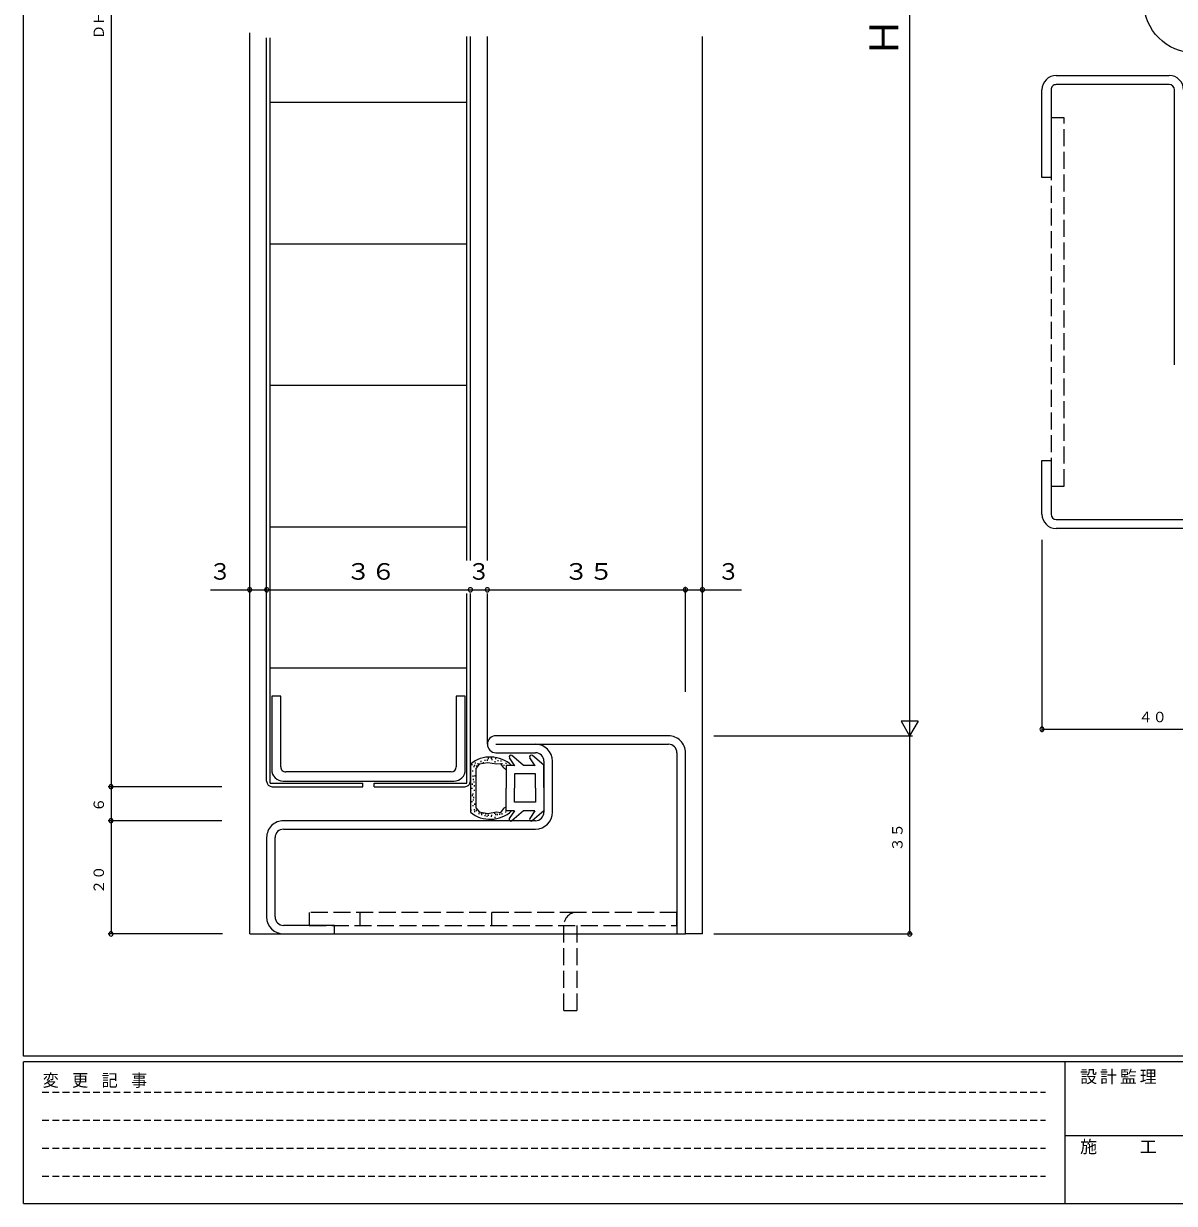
# Model space of a CAD drawing. Units: millimetres on the paper. Extents: x -297 to 270, y -210 to 193.
# Drawn here: x -295 to -91.6, y -210 to -1.6 of the extents above; entities that cross this region are included whole.
import ezdxf
from ezdxf.enums import TextEntityAlignment as Align

# ---------------------------------------------------------------- set-up
doc = ezdxf.new("R2010")
doc.units = ezdxf.units.MM
doc.linetypes.add('DASHED1', pattern=[1.8, 1.2, -0.6])
doc.linetypes.add('DASHED3', pattern=[4, 3, -1])
for name, color, linetype, lineweight in [('0-1_USER1', 7, 'Continuous', 9), ('0-3_YKK_11', 6, 'Continuous', 9), ('0-4_YKK_12', 7, 'Continuous', 9), ('0-5_YSS_K', 2, 'Continuous', 9), ('0-7_YKK_D', 4, 'Continuous', 9)]:
    doc.layers.add(name, color=color, linetype=linetype, lineweight=lineweight)
doc.styles.add('ＭＳ ゴシック', font='')
doc.styles.get('ＭＳ ゴシック').set_extended_font_data('MS Gothic')

msp = doc.modelspace()

# ---------------------------------------------------------------- linework, layer by layer
at = {"layer": '0-1_USER1'}
for p, q in [((-295, -184), (-295, 191)), ((255, -184), (-295, -184)), ((-295, -210), (-295, -185)), ((228, -185), (-295, -185)), ((-111, -185), (-111, -210)), ((-111, -197.999), (-19, -197.999)), ((-295, -210), (228, -210))]:
    msp.add_line(p, q, dxfattribs=at)
at = {"layer": '0-1_USER1', "linetype": 'DASHED1'}
for p, q in [((-291.715, -190.366), (-114.435, -190.366)), ((-291.715, -195.315), (-114.435, -195.315)), ((-291.715, -200.264), (-114.435, -200.264)), ((-291.715, -205.213), (-114.435, -205.213))]:
    msp.add_line(p, q, dxfattribs=at)
at = {"layer": '0-3_YKK_11'}
for p, q in [((-279.549, 133.6), (-279.549, -136.4)), ((-138.436, 122.6), (-138.436, -127.4)), ((-115.05, -92.791), (-115.05, -126.757)), ((-178.05, -119.624), (-178.05, -101.124)), ((-178.05, -101.624), (-168.15, -101.624)), ((-139.936, -124.802), (-138.436, -127.4)), ((-136.936, -124.802), (-139.936, -124.802)), ((-136.936, -124.802), (-138.436, -127.4)), ((-115.05, -126.257), (-75.05, -126.257)), ((-173.05, -127.4), (-137.936, -127.4)), ((-173.05, -127.4), (-137.936, -127.4)), ((-138.436, -127.4), (-138.436, -162.4)), ((-259.978, -136.4), (-280.049, -136.4)), ((-259.978, -136.4), (-280.049, -136.4)), ((-279.549, -136.4), (-279.549, -142.4)), ((-259.978, -142.4), (-280.049, -142.4)), ((-259.978, -142.4), (-280.049, -142.4)), ((-279.549, -142.4), (-279.549, -162.4)), ((-259.861, -162.4), (-280.049, -162.4)), ((-173.05, -162.4), (-137.936, -162.4))]:
    msp.add_line(p, q, dxfattribs=at)
for points in [[(-261.95, -101.624), (-252.05, -101.624), (-216.05, -101.624)], [(-216.05, -101.624), (-213.05, -101.624), (-178.05, -101.624)]]:
    msp.add_lwpolyline(points, dxfattribs=at)
for centre, start, end in [((-255.05, -101.624), 0, 180), ((-255.05, -101.624), 180, 0), ((-252.05, -101.624), 0, 180), ((-252.05, -101.624), 0, 180), ((-252.05, -101.624), 180, 0), ((-252.05, -101.624), 180, 0), ((-216.05, -101.624), 0, 180), ((-216.05, -101.624), 0, 180), ((-216.05, -101.624), 180, 0), ((-216.05, -101.624), 180, 0), ((-213.05, -101.624), 0, 180), ((-213.05, -101.624), 0, 180), ((-213.05, -101.624), 180, 0), ((-213.05, -101.624), 180, 0), ((-178.05, -101.624), 0, 180), ((-178.05, -101.624), 0, 180), ((-178.05, -101.624), 180, 0), ((-178.05, -101.624), 180, 0), ((-175.05, -101.624), 0, 180), ((-175.05, -101.624), 180, 0), ((-115.05, -126.257), 0, 180), ((-115.05, -126.257), 180, 0), ((-279.549, -136.4), 0, 180), ((-279.549, -136.4), 0, 180), ((-279.549, -136.4), 180, 0), ((-279.549, -136.4), 180, 0), ((-279.549, -142.4), 0, 180), ((-279.549, -142.4), 0, 180), ((-279.549, -142.4), 180, 0), ((-279.549, -142.4), 180, 0), ((-279.549, -162.4), 0, 180), ((-279.549, -162.4), 180, 0), ((-138.436, -162.4), 0, 180), ((-138.436, -162.4), 180, 0)]:
    msp.add_arc(centre, 0.375, start, end, dxfattribs=at)
at = {"layer": '0-4_YKK_12'}
for p, q in [((-112.551, -10.791), (-92.551, -10.791)), ((-92.551, -12.391), (-112.551, -12.391)), ((-91.65, -61.891), (-91.651, -13.291)), ((-112.55, -89.191), (-77.55, -89.191)), ((-77.55, -90.791), (-112.55, -90.791)), ((-251.15, -120.4), (-251.15, -133.4)), ((-216.95, -133.4), (-216.95, -120.4)), ((-181.05, -127.4), (-211.55, -127.4)), ((-211.55, -128.9), (-181.05, -128.9)), ((-211.55, -130.4), (-204.55, -130.4)), ((-203.05, -131.9), (-203.05, -140.9)), ((-201.55, -140.9), (-201.55, -131.9)), ((-249.15, -135.4), (-218.95, -135.4)), ((-219.45, -133.8), (-248.65, -133.8)), ((-204.55, -142.4), (-249.05, -142.4)), ((-252.05, -145.4), (-252.05, -159.4)), ((-250.55, -159.4), (-250.55, -145.4)), ((-249.05, -143.9), (-204.55, -143.9))]:
    msp.add_line(p, q, dxfattribs=at)
for points in [[(-113.451, -13.291), (-113.451, -28.791), (-115.051, -28.791), (-115.051, -13.291)], [(-115.05, -88.291), (-115.05, -78.791), (-113.45, -78.791), (-113.45, -88.291)], [(-249.55, -132.9), (-249.55, -120.4), (-251.15, -120.4)], [(-216.95, -120.4), (-218.55, -120.4), (-218.55, -132.9)], [(-179.55, -130.4), (-179.55, -162.4), (-178.05, -162.4), (-178.05, -130.4)], [(-249.05, -162.4), (-240.05, -162.4), (-240.05, -160.9), (-249.05, -160.9)]]:
    msp.add_lwpolyline(points, dxfattribs=at)
for centre, radius, start, end in [((-112.551, -13.291), 2.5, 90, 180.00026), ((-112.551, -13.291), 0.9, 90, 180.00026), ((-92.551, -13.291), 2.5, 0.00026, 90), ((-92.551, -13.291), 0.9, 0.00026, 90), ((-112.55, -88.291), 2.5, 180.00026, 270), ((-112.55, -88.291), 0.9, 180.00026, 270), ((-211.55, -128.9), 1.5, 90, 270), ((-204.55, -131.9), 3, 0, 90), ((-181.05, -130.4), 3, 359.99969, 90), ((-181.05, -130.4), 1.5, 0, 90), ((-204.55, -131.9), 1.5, 0, 90), ((-248.65, -132.9), 0.9, 179.99945, 270), ((-219.45, -132.9), 0.9, 270, 359.99945), ((-249.15, -133.4), 2, 179.99945, 270), ((-218.95, -133.4), 2, 270, 359.99954), ((-204.55, -140.9), 1.5, 270, 0), ((-204.55, -140.9), 3, 270, 0), ((-249.05, -145.4), 3, 90, 180.00029), ((-249.05, -145.4), 1.5, 90, 180), ((-249.05, -159.4), 3, 180.00029, 270), ((-249.05, -159.4), 1.5, 180, 270)]:
    msp.add_arc(centre, radius, start, end, dxfattribs=at)
at = {"layer": '0-5_YSS_K'}
for p, q in [((-255.05, -162.4), (-255.05, -3.245)), ((-252.05, -135.4), (-252.05, -4.133)), ((-251.45, -135.8), (-251.45, -4.133)), ((-216.65, -96.475), (-216.65, -3.9)), ((-216.05, -96.475), (-216.05, -3.9)), ((-213.05, -96.475), (-213.05, -3.9)), ((-175.05, -162.4), (-175.05, -3.9)), ((-251.45, -15.5), (-216.65, -15.5)), ((-251.45, -40.5), (-216.65, -40.5)), ((-251.45, -65.5), (-216.65, -65.5)), ((-251.45, -90.5), (-216.65, -90.5)), ((-216.65, -135.8), (-216.65, -102.258)), ((-216.05, -135.4), (-216.05, -102.258)), ((-213.05, -128.9), (-213.05, -102.258)), ((-251.45, -115.4), (-216.65, -115.4)), ((-251.45, -135.8), (-235.05, -135.8)), ((-251.05, -136.4), (-235.05, -136.4)), ((-235.05, -136.4), (-235.05, -135.8)), ((-233.05, -135.8), (-216.65, -135.8)), ((-233.05, -136.4), (-233.05, -135.8)), ((-233.05, -136.4), (-217.05, -136.4)), ((-255.05, -162.4), (-249.05, -162.4)), ((-240.05, -162.4), (-179.55, -162.4)), ((-175.05, -162.4), (-178.05, -162.4))]:
    msp.add_line(p, q, dxfattribs=at)
for centre, start, end in [((-251.05, -135.4), 180, 270), ((-217.05, -135.4), 270, 359.99911)]:
    msp.add_arc(centre, 1, start, end, dxfattribs=at)
at = {"layer": '0-7_YKK_D', "linetype": 'DASHED3'}
for p, q in [((-113.45, -18.291), (-113.45, -83.291)), ((-111.15, -18.291), (-113.45, -18.291)), ((-111.15, -83.291), (-111.15, -18.291)), ((-113.45, -83.291), (-111.15, -83.291)), ((-197.25, -158.6), (-244.55, -158.6)), ((-235.55, -160.9), (-235.55, -158.6)), ((-212.25, -160.9), (-212.25, -158.6)), ((-179.55, -158.6), (-197.25, -158.6)), ((-199.55, -175.9), (-199.55, -160.9)), ((-197.25, -160.9), (-197.25, -175.9)), ((-199.55, -175.9), (-197.25, -175.9))]:
    msp.add_line(p, q, dxfattribs=at)
at = {"layer": '0-7_YKK_D'}
for p, q in [((-206.698, -132.574), (-208.704, -130.891)), ((-216.05, -132.413), (-216.05, -140.899)), ((-216.017, -133.052), (-216.017, -132.852)), ((-215.754, -132.622), (-215.754, -132.422)), ((-215.356, -132.928), (-215.356, -132.728)), ((-215.253, -132.742), (-215.253, -132.542)), ((-215.146, -132.324), (-215.146, -132.124)), ((-214.502, -132.449), (-215.05, -133.137)), ((-215.05, -140.176), (-215.05, -133.137)), ((-214.907, -132.861), (-214.907, -132.661)), ((-214.669, -132.455), (-214.669, -132.255)), ((-212.944, -132.175), (-214.502, -132.449)), ((-214.132, -132.05), (-214.132, -131.85)), ((-213.75, -132.265), (-213.75, -132.065)), ((-213.416, -131.847), (-213.416, -131.647)), ((-212.999, -131.823), (-212.999, -131.623)), ((-211.465, -132.445), (-212.944, -132.175)), ((-212.856, -131.525), (-212.856, -131.325)), ((-212.319, -131.489), (-212.319, -131.289)), ((-212.176, -131.692), (-212.176, -131.492)), ((-211.675, -132.098), (-211.675, -131.898)), ((-211.567, -131.537), (-211.567, -131.337)), ((-210.656, -132.347), (-211.465, -132.445)), ((-211.153, -131.894), (-211.153, -131.694)), ((-210.161, -133.081), (-210.656, -132.347)), ((-210.59, -131.953), (-210.59, -131.753)), ((-210.414, -132.434), (-210.414, -132.234)), ((-210.086, -132.727), (-210.086, -132.527)), ((-209.75, -132.656), (-209.75, -136.656)), ((-208.184, -132.656), (-209.75, -132.656)), ((-209.711, -132.375), (-209.711, -132.175)), ((-208.178, -132.734), (-209.146, -131.287)), ((-206.65, -132.656), (-206.698, -132.574)), ((-204.584, -132.656), (-206.65, -132.656)), ((-204.578, -132.734), (-205.546, -131.287)), ((-203.05, -136.561), (-203.05, -132.656)), ((-215.642, -133.733), (-215.642, -133.533)), ((-215.57, -134.644), (-215.57, -134.444)), ((-215.517, -135.234), (-215.517, -135.034)), ((-215.177, -134.573), (-215.177, -134.373)), ((-204.55, -134.156), (-208.25, -134.156)), ((-208.25, -134.156), (-208.25, -136.656)), ((-204.55, -136.656), (-204.55, -134.156)), ((-215.731, -136.789), (-215.731, -136.589)), ((-215.66, -136.056), (-215.66, -135.856)), ((-215.374, -135.663), (-215.374, -135.463)), ((-215.32, -136.342), (-215.32, -136.142)), ((-215.32, -137.128), (-215.32, -136.928)), ((-209.75, -140.656), (-209.75, -136.656)), ((-208.25, -139.156), (-208.25, -136.656)), ((-204.55, -136.656), (-204.55, -139.156)), ((-203.05, -136.561), (-203.05, -140.656)), ((-215.749, -139.13), (-215.749, -138.93)), ((-215.696, -138.058), (-215.696, -137.858)), ((-215.553, -137.79), (-215.553, -137.59)), ((-215.481, -138.862), (-215.481, -138.662)), ((-215.463, -138.415), (-215.463, -138.215)), ((-215.267, -139.577), (-215.267, -139.377)), ((-204.55, -139.156), (-208.25, -139.156)), ((-215.897, -140.639), (-215.897, -140.439)), ((-215.553, -139.863), (-215.553, -139.663)), ((-215.349, -140.543), (-215.349, -140.343)), ((-215.265, -140.889), (-215.265, -140.689)), ((-215.05, -140.176), (-214.502, -140.863)), ((-214.967, -140.698), (-214.967, -140.498)), ((-214.526, -141.223), (-214.526, -141.023)), ((-214.502, -140.863), (-212.945, -141.138)), ((-214.06, -141.163), (-214.06, -140.963)), ((-214.048, -141.438), (-214.048, -141.238)), ((-213.822, -141.199), (-213.822, -140.999)), ((-213.452, -141.605), (-213.452, -141.405)), ((-213.321, -141.33), (-213.321, -141.13)), ((-213.058, -141.736), (-213.058, -141.536)), ((-212.945, -141.138), (-211.465, -140.868)), ((-212.867, -141.533), (-212.867, -141.333)), ((-212.295, -141.748), (-212.295, -141.548)), ((-212.271, -141.569), (-212.271, -141.369)), ((-211.746, -141.175), (-211.746, -140.975)), ((-211.579, -141.402), (-211.579, -141.202)), ((-211.465, -140.868), (-210.656, -140.965)), ((-211.247, -141.407), (-211.247, -141.207)), ((-210.825, -141.36), (-210.825, -141.16)), ((-210.656, -140.965), (-210.161, -140.232)), ((-210.438, -141.302), (-210.438, -141.102)), ((-209.816, -140.973), (-209.816, -140.773)), ((-208.269, -140.656), (-209.75, -140.656)), ((-208.269, -140.656), (-209.171, -142.004)), ((-206.65, -140.656), (-208.729, -142.4)), ((-204.669, -140.656), (-206.65, -140.656)), ((-204.669, -140.656), (-205.571, -142.004)), ((-203.05, -140.656), (-205.129, -142.4)), ((-211.663, -141.939), (-211.663, -141.739))]:
    msp.add_line(p, q, dxfattribs=at)
msp.add_lwpolyline([(-203.05, -132.656), (-203.098, -132.574), (-205.104, -130.891)], dxfattribs=at)
at = {"layer": '0-7_YKK_D', "linetype": 'DASHED3'}
msp.add_lwpolyline([(-244.55, -158.6), (-244.55, -160.9), (-179.55, -160.9), (-179.55, -158.6)], dxfattribs=at)
at = {"layer": '0-7_YKK_D'}
msp.add_circle((-88.05, 2.209), 9, dxfattribs=at)
for centre, radius, start, end in [((-212.55, -136.656), 5.5, 46.65823, 129.51962), ((-208.896, -131.121), 0.3, 49.99756, 213.78885), ((-205.297, -131.121), 0.3, 49.99756, 213.78885), ((-212.55, -136.656), 4.3, 49.3705, 56.24989), ((-212.55, -136.656), 5.5, 230.48035, 313.34175), ((-212.55, -136.656), 4.3, 303.74989, 310.62927), ((-208.922, -142.171), 0.3, 146.21114, 310.00243), ((-205.322, -142.171), 0.3, 146.21114, 310.00243)]:
    msp.add_arc(centre, radius, start, end, dxfattribs=at)
at = {"layer": '0-7_YKK_D', "linetype": 'DASHED3'}
msp.add_arc((-197.25, -160.9), 2.3, 90, 180, dxfattribs=at)

# ---------------------------------------------------------------- texts
at = {"layer": '0-1_USER1', "char_height": 2.199, "attachment_point": 7, "style": 'ＭＳ ゴシック'}
for s, insert in [('\\T1.22;\\W0.95;変\\~更\\~記\\~事', (-291.633, -189.605)), ('\\T1.17;設計監理', (-108.308, -188.952)), ('\\T1.17;施\u3000\u3000工', (-108.308, -201.324))]:
    msp.add_mtext(s, dxfattribs=dict(at, insert=insert))
at = {"layer": '0-3_YKK_11', "color": 4, "style": 'ＭＳ ゴシック'}
for s, p in [('ＤＨ', (-280.249, -4.345)), ('６', (-280.249, -140.845)), ('３５', (-139.136, -147.845)), ('２０', (-280.249, -155.345))]:
    msp.add_text(s, height=1.833, rotation=90, dxfattribs=at).set_placement(p, align=Align.BOTTOM_LEFT)
at = {"layer": '0-3_YKK_11', "color": 2, "style": 'ＭＳ ゴシック'}
msp.add_text('Ｈ', height=5.132, rotation=90, dxfattribs=at).set_placement((-138.871, -7.57), align=Align.BOTTOM_LEFT)
at = {"layer": '0-3_YKK_11', "color": 7, "style": 'ＭＳ ゴシック'}
for p in [(-262.262, -100.724), (-216.532, -100.724), (-172.432, -100.724)]:
    msp.add_text('３', height=2.933, dxfattribs=at).set_placement(p, align=Align.BOTTOM_LEFT)
at = {"layer": '0-3_YKK_11', "color": 7, "style": 'ＭＳ ゴシック', "width": 1.1}
for s, p in [('３６', (-238.032, -100.724)), ('３５', (-199.532, -100.724))]:
    msp.add_text(s, height=2.933, dxfattribs=at).set_placement(p, align=Align.BOTTOM_LEFT)
at = {"layer": '0-3_YKK_11', "color": 4, "style": 'ＭＳ ゴシック'}
msp.add_text('４０', height=1.833, dxfattribs=at).set_placement((-97.995, -125.557), align=Align.BOTTOM_LEFT)

doc.saveas('drawing.dxf')
